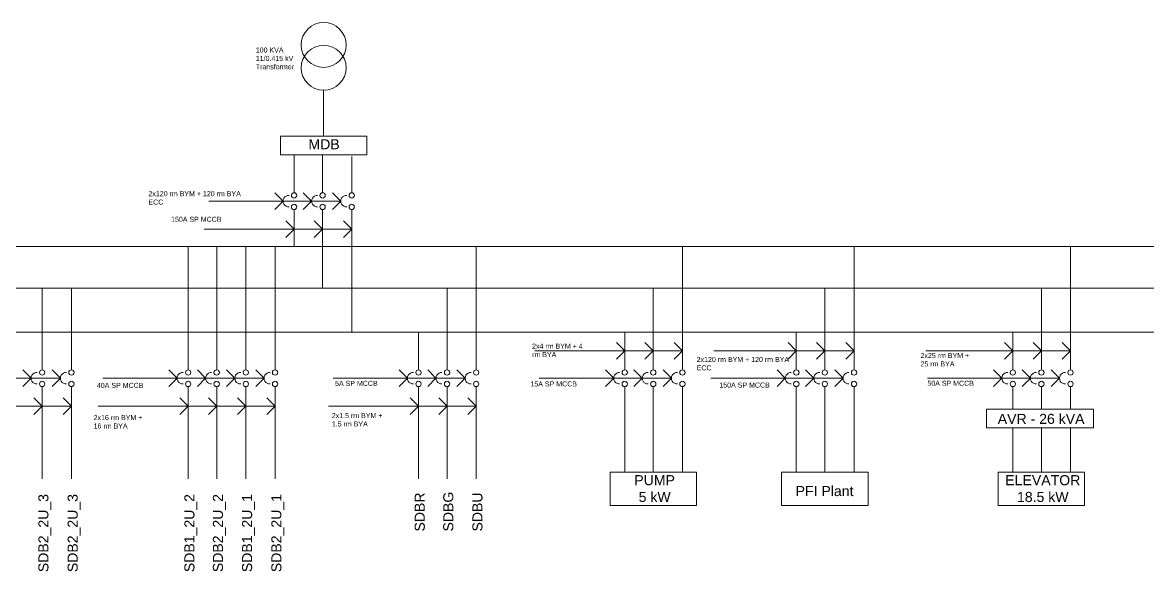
# Model space of a CAD drawing. Header units: inches. Extents: x 854 to 9021, y 140 to 10575.
# Drawn here: x 4422 to 7104, y 9265 to 10575 of the extents above; entities that cross this region are included whole.
import ezdxf

# ---------------------------------------------------------------- set-up
doc = ezdxf.new("R2010")
doc.units = ezdxf.units.IN
doc.header["$MEASUREMENT"] = 0
doc.layers.add('6.Circuits', color=250, linetype='Continuous', lineweight=15)
doc.styles.add('Text 1', font='arial.ttf', dxfattribs={"height": 6})

msp = doc.modelspace()

# ---------------------------------------------------------------- linework, layer by layer
at = {"layer": '6.Circuits', "linetype": 'ByBlock'}
for p, q in [((5140.09223, 10302.98835), (5140.09223, 10411.98835)), ((5069.59223, 10081.48835), (4855.09223, 10081.48835)), ((5069.59223, 10081.48835), (5207.09223, 10081.48835)), ((4817.09223, 9835.98835), (4817.09223, 10039.98835)), ((4885.09223, 9835.98835), (4885.09223, 10039.98835)), ((4954.59223, 9832.42033), (4954.59223, 10039.98835)), ((5024.35175, 9832.42033), (5024.35175, 10039.98835)), ((5503.59223, 9832.42033), (5503.59223, 10039.98835)), ((5995.09223, 9832.42033), (5995.09223, 10039.98835)), ((6404.18423, 9832.42033), (6404.18423, 10039.98835)), ((6920.22862, 9832.42033), (6920.22862, 10039.98835)), ((4469.09223, 9832.42033), (4469.09223, 9940.48835)), ((4538.85175, 9832.42033), (4538.85175, 9940.48835)), ((5434.09223, 9835.98835), (5434.09223, 9940.48835)), ((5925.59223, 9835.98835), (5925.59223, 9940.48835)), ((6334.68423, 9835.98835), (6334.68423, 9940.48835)), ((6850.72862, 9835.98835), (6850.72862, 9940.48835)), ((5857.59223, 9790.92033), (5643.09223, 9790.92033)), ((5857.59223, 9790.92033), (5995.09223, 9790.92033)), ((6266.68423, 9790.92033), (6404.18423, 9790.92033)), ((6782.72862, 9790.92033), (6920.22862, 9790.92033)), ((4331.59223, 9658.98835), (4538.85175, 9658.98835)), ((4817.09223, 9658.98835), (4602.59223, 9658.98835)), ((4817.09223, 9658.98835), (5024.35175, 9658.98835)), ((5366.09223, 9658.98835), (5151.59223, 9658.98835)), ((5366.09223, 9658.98835), (5503.59223, 9658.98835))]:
    msp.add_line(p, q, dxfattribs=at)
at = {"layer": '6.Circuits'}
for p, q in [((5069.59223, 10175.48835), (5069.59223, 10258.48835)), ((5137.59223, 10175.48835), (5137.59223, 10258.48835)), ((5207.09223, 10171.92033), (5207.09223, 10254.92033)), ((5043.3327, 10148.23835), (5023.58746, 10167.98359)), ((5069.59223, 10168.35231), (5069.59223, 10175.48835)), ((5111.3327, 10148.23835), (5091.58746, 10167.98359)), ((5137.59223, 10168.35231), (5137.59223, 10175.48835)), ((5180.8327, 10148.23835), (5161.08746, 10167.98359)), ((5207.09223, 10168.35231), (5207.09223, 10175.48835)), ((5043.3327, 10148.23835), (4866.09223, 10148.23835)), ((5043.3327, 10148.23835), (5023.58746, 10128.49312)), ((5180.8327, 10148.23835), (5043.3327, 10148.23835)), ((5111.3327, 10148.23835), (5091.58746, 10128.49312)), ((5180.8327, 10148.23835), (5161.08746, 10128.49312)), ((5069.59223, 10128.12439), (5069.59223, 10122.98835)), ((5069.59223, 10039.98835), (5069.59223, 10122.98835)), ((5137.59223, 10128.12439), (5137.59223, 10122.98835)), ((5137.59223, 9940.48835), (5137.59223, 10122.98835)), ((5207.09223, 10128.12439), (5207.09223, 10122.98835)), ((5207.09223, 9835.98835), (5207.09223, 10122.98835)), ((5069.59223, 10081.48835), (5049.84699, 10101.23359)), ((5137.59223, 10081.48835), (5117.84699, 10101.23359)), ((5207.09223, 10081.48835), (5187.34699, 10101.23359)), ((5069.59223, 10081.48835), (5049.84699, 10061.74312)), ((5137.59223, 10081.48835), (5117.84699, 10061.74312)), ((5207.09223, 10081.48835), (5187.34699, 10061.74312)), ((4469.09223, 9749.42033), (4469.09223, 9832.42033)), ((4538.85175, 9749.42033), (4538.85175, 9832.42033)), ((4817.09223, 9752.98835), (4817.09223, 9835.98835)), ((4885.09223, 9752.98835), (4885.09223, 9835.98835)), ((4954.59223, 9749.42033), (4954.59223, 9832.42033)), ((5024.35175, 9749.42033), (5024.35175, 9832.42033)), ((5366.09223, 9752.98835), (5366.09223, 9835.98835)), ((5434.09223, 9752.98835), (5434.09223, 9835.98835)), ((5503.59223, 9749.42033), (5503.59223, 9832.42033)), ((5857.59223, 9752.98835), (5857.59223, 9835.98835)), ((5925.59223, 9752.98835), (5925.59223, 9835.98835)), ((5995.09223, 9749.42033), (5995.09223, 9832.42033)), ((6266.68423, 9752.98835), (6266.68423, 9835.98835)), ((6334.68423, 9752.98835), (6334.68423, 9835.98835)), ((6404.18423, 9749.42033), (6404.18423, 9832.42033)), ((6782.72862, 9752.98835), (6782.72862, 9835.98835)), ((6850.72862, 9752.98835), (6850.72862, 9835.98835)), ((6920.22862, 9749.42033), (6920.22862, 9832.42033)), ((5857.59223, 9790.92033), (5837.84699, 9810.66557)), ((5857.59223, 9790.92033), (5837.84699, 9771.1751)), ((5925.59223, 9790.92033), (5905.84699, 9810.66557)), ((5925.59223, 9790.92033), (5905.84699, 9771.1751)), ((5995.09223, 9790.92033), (5975.34699, 9810.66557)), ((5995.09223, 9790.92033), (5975.34699, 9771.1751)), ((6266.68423, 9790.92033), (6070.05683, 9790.92033)), ((6266.68423, 9790.92033), (6246.93899, 9810.66557)), ((6266.68423, 9790.92033), (6246.93899, 9771.1751)), ((6334.68423, 9790.92033), (6314.93899, 9810.66557)), ((6334.68423, 9790.92033), (6314.93899, 9771.1751)), ((6404.18423, 9790.92033), (6384.43899, 9810.66557)), ((6404.18423, 9790.92033), (6384.43899, 9771.1751)), ((6782.72862, 9790.92033), (6575.65624, 9790.92033)), ((6782.72862, 9790.92033), (6762.98338, 9810.66557)), ((6782.72862, 9790.92033), (6762.98338, 9771.1751)), ((6850.72862, 9790.92033), (6830.98338, 9810.66557)), ((6850.72862, 9790.92033), (6830.98338, 9771.1751)), ((6920.22862, 9790.92033), (6900.48338, 9810.66557)), ((6920.22862, 9790.92033), (6900.48338, 9771.1751)), ((4442.8327, 9725.73835), (4423.08746, 9745.48359)), ((4469.09223, 9745.85231), (4469.09223, 9752.98835)), ((4512.59223, 9725.73835), (4492.84699, 9745.48359)), ((4538.85175, 9745.85231), (4538.85175, 9752.98835)), ((4790.8327, 9725.73835), (4771.08746, 9745.48359)), ((4817.09223, 9745.85231), (4817.09223, 9752.98835)), ((4858.8327, 9725.73835), (4839.08746, 9745.48359)), ((4885.09223, 9745.85231), (4885.09223, 9752.98835)), ((4928.3327, 9725.73835), (4908.58746, 9745.48359)), ((4954.59223, 9745.85231), (4954.59223, 9752.98835)), ((4998.09223, 9725.73835), (4978.34699, 9745.48359)), ((5024.35175, 9745.85231), (5024.35175, 9752.98835)), ((5339.8327, 9725.73835), (5320.08746, 9745.48359)), ((5366.09223, 9745.85231), (5366.09223, 9752.98835)), ((5407.8327, 9725.73835), (5388.08746, 9745.48359)), ((5434.09223, 9745.85231), (5434.09223, 9752.98835)), ((5477.3327, 9725.73835), (5457.58746, 9745.48359)), ((5503.59223, 9745.85231), (5503.59223, 9752.98835)), ((5831.3327, 9725.73835), (5811.58746, 9745.48359)), ((5857.59223, 9745.85231), (5857.59223, 9752.98835)), ((5899.3327, 9725.73835), (5879.58746, 9745.48359)), ((5925.59223, 9745.85231), (5925.59223, 9752.98835)), ((5968.8327, 9725.73835), (5949.08746, 9745.48359)), ((5995.09223, 9745.85231), (5995.09223, 9752.98835)), ((6240.4247, 9725.73835), (6220.67946, 9745.48359)), ((6266.68423, 9745.85231), (6266.68423, 9752.98835)), ((6308.4247, 9725.73835), (6288.67946, 9745.48359)), ((6334.68423, 9745.85231), (6334.68423, 9752.98835)), ((6377.9247, 9725.73835), (6358.17946, 9745.48359)), ((6404.18423, 9745.85231), (6404.18423, 9752.98835)), ((6756.46909, 9725.73835), (6736.72385, 9745.48359)), ((6782.72862, 9745.85231), (6782.72862, 9752.98835)), ((6824.46909, 9725.73835), (6804.72385, 9745.48359)), ((6850.72862, 9745.85231), (6850.72862, 9752.98835)), ((6893.96909, 9725.73835), (6874.22385, 9745.48359)), ((6920.22862, 9745.85231), (6920.22862, 9752.98835)), ((4512.59223, 9725.73835), (4305.3327, 9725.73835)), ((4442.8327, 9725.73835), (4423.08746, 9705.99312)), ((4512.59223, 9725.73835), (4492.84699, 9705.99312)), ((4790.8327, 9725.73835), (4613.59223, 9725.73835)), ((4790.8327, 9725.73835), (4771.08746, 9705.99312)), ((4998.09223, 9725.73835), (4790.8327, 9725.73835)), ((4858.8327, 9725.73835), (4839.08746, 9705.99312)), ((4928.3327, 9725.73835), (4908.58746, 9705.99312)), ((4998.09223, 9725.73835), (4978.34699, 9705.99312)), ((5339.8327, 9725.73835), (5162.59223, 9725.73835)), ((5339.8327, 9725.73835), (5320.08746, 9705.99312)), ((5477.3327, 9725.73835), (5339.8327, 9725.73835)), ((5407.8327, 9725.73835), (5388.08746, 9705.99312)), ((5477.3327, 9725.73835), (5457.58746, 9705.99312)), ((5831.3327, 9725.73835), (5654.09223, 9725.73835)), ((5831.3327, 9725.73835), (5811.58746, 9705.99312)), ((5968.8327, 9725.73835), (5831.3327, 9725.73835)), ((5899.3327, 9725.73835), (5879.58746, 9705.99312)), ((5968.8327, 9725.73835), (5949.08746, 9705.99312)), ((6240.4247, 9725.73835), (6063.18423, 9725.73835)), ((6240.4247, 9725.73835), (6220.67946, 9705.99312)), ((6377.9247, 9725.73835), (6240.4247, 9725.73835)), ((6308.4247, 9725.73835), (6288.67946, 9705.99312)), ((6377.9247, 9725.73835), (6358.17946, 9705.99312)), ((6756.46909, 9725.73835), (6579.22862, 9725.73835)), ((6756.46909, 9725.73835), (6736.72385, 9705.99312)), ((6893.96909, 9725.73835), (6756.46909, 9725.73835)), ((6824.46909, 9725.73835), (6804.72385, 9705.99312)), ((6893.96909, 9725.73835), (6874.22385, 9705.99312)), ((4469.09223, 9705.62439), (4469.09223, 9700.48835)), ((4469.09223, 9485.48835), (4469.09223, 9700.48835)), ((4538.85175, 9705.62439), (4538.85175, 9700.48835)), ((4538.85175, 9485.48835), (4538.85175, 9700.48835)), ((4817.09223, 9705.62439), (4817.09223, 9700.48835)), ((4817.09223, 9485.48835), (4817.09223, 9700.48835)), ((4885.09223, 9705.62439), (4885.09223, 9700.48835)), ((4885.09223, 9485.48835), (4885.09223, 9700.48835)), ((4954.59223, 9705.62439), (4954.59223, 9700.48835)), ((4954.59223, 9485.48835), (4954.59223, 9700.48835)), ((5024.35175, 9705.62439), (5024.35175, 9700.48835)), ((5024.35175, 9485.48835), (5024.35175, 9700.48835)), ((5366.09223, 9705.62439), (5366.09223, 9700.48835)), ((5366.09223, 9485.48835), (5366.09223, 9700.48835)), ((5434.09223, 9705.62439), (5434.09223, 9700.48835)), ((5434.09223, 9485.48835), (5434.09223, 9700.48835)), ((5503.59223, 9705.62439), (5503.59223, 9700.48835)), ((5503.59223, 9485.48835), (5503.59223, 9700.48835)), ((5857.59223, 9705.62439), (5857.59223, 9700.48835)), ((5857.59223, 9651.98835), (5857.59223, 9700.48835)), ((5925.59223, 9705.62439), (5925.59223, 9700.48835)), ((5925.59223, 9651.98835), (5925.59223, 9700.48835)), ((5995.09223, 9705.62439), (5995.09223, 9700.48835)), ((5995.09223, 9651.98835), (5995.09223, 9700.48835)), ((6266.68423, 9705.62439), (6266.68423, 9700.48835)), ((6266.68423, 9651.98835), (6266.68423, 9700.48835)), ((6334.68423, 9705.62439), (6334.68423, 9700.48835)), ((6334.68423, 9651.98835), (6334.68423, 9700.48835)), ((6404.18423, 9705.62439), (6404.18423, 9700.48835)), ((6404.18423, 9651.98835), (6404.18423, 9700.48835)), ((6782.72862, 9705.62439), (6782.72862, 9700.48835)), ((6782.72862, 9651.98835), (6782.72862, 9700.48835)), ((6850.72862, 9705.62439), (6850.72862, 9700.48835)), ((6850.72862, 9651.98835), (6850.72862, 9700.48835)), ((6920.22862, 9705.62439), (6920.22862, 9700.48835)), ((6920.22862, 9651.98835), (6920.22862, 9700.48835)), ((4469.09223, 9658.98835), (4449.34699, 9678.73359)), ((4469.09223, 9658.98835), (4449.34699, 9639.24312)), ((4538.85175, 9658.98835), (4519.10651, 9678.73359)), ((4538.85175, 9658.98835), (4519.10651, 9639.24312)), ((4817.09223, 9658.98835), (4797.34699, 9678.73359)), ((4817.09223, 9658.98835), (4797.34699, 9639.24312)), ((4885.09223, 9658.98835), (4865.34699, 9678.73359)), ((4885.09223, 9658.98835), (4865.34699, 9639.24312)), ((4954.59223, 9658.98835), (4934.84699, 9678.73359)), ((4954.59223, 9658.98835), (4934.84699, 9639.24312)), ((5024.35175, 9658.98835), (5004.60651, 9678.73359)), ((5024.35175, 9658.98835), (5004.60651, 9639.24312)), ((5366.09223, 9658.98835), (5346.34699, 9678.73359)), ((5366.09223, 9658.98835), (5346.34699, 9639.24312)), ((5434.09223, 9658.98835), (5414.34699, 9678.73359)), ((5434.09223, 9658.98835), (5414.34699, 9639.24312)), ((5503.59223, 9658.98835), (5483.84699, 9678.73359)), ((5503.59223, 9658.98835), (5483.84699, 9639.24312)), ((5857.59223, 9501.48835), (5857.59223, 9651.98835)), ((5925.59223, 9501.48835), (5925.59223, 9651.98835)), ((5995.09223, 9501.48835), (5995.09223, 9651.98835)), ((6266.68423, 9501.48835), (6266.68423, 9651.98835)), ((6334.68423, 9501.48835), (6334.68423, 9651.98835)), ((6404.18423, 9501.48835), (6404.18423, 9651.98835)), ((6782.72862, 9501.48835), (6782.72862, 9607.48835)), ((6850.72862, 9501.48835), (6850.72862, 9607.48835)), ((6920.22862, 9501.48835), (6920.22862, 9607.48835))]:
    msp.add_line(p, q, dxfattribs=at)
at = {"layer": '6.Circuits', "color": 242, "linetype": 'ByBlock', "true_color": 0xcd2027}
for q in [(3061.09223, 10039.98835), (7764.17463, 10039.98835)]:
    msp.add_line((5069.59223, 10039.98835), q, dxfattribs=at)
at = {"layer": '6.Circuits', "color": 40, "linetype": 'ByBlock', "true_color": 0xf8d731}
for q in [(3065.09223, 9940.48835), (7764.17463, 9940.48835)]:
    msp.add_line((5069.59223, 9940.48835), q, dxfattribs=at)
at = {"layer": '6.Circuits', "color": 5, "linetype": 'ByBlock'}
for q in [(3061.09223, 9835.98835), (7764.17463, 9835.98835)]:
    msp.add_line((5069.59223, 9835.98835), q, dxfattribs=at)
at = {"layer": '6.Circuits'}
for points in [[(5037.09223, 10302.98835), (5243.09223, 10302.98835), (5243.09223, 10258.48835), (5037.09223, 10258.48835)], [(6720.22862, 9651.98835), (6975.22862, 9651.98835), (6975.22862, 9607.48835), (6720.22862, 9607.48835)], [(5822.59223, 9501.48835), (6028.59223, 9501.48835), (6028.59223, 9421.98835), (5822.59223, 9421.98835)], [(6231.68423, 9501.48835), (6437.68423, 9501.48835), (6437.68423, 9421.98835), (6231.68423, 9421.98835)], [(6747.72862, 9501.48835), (6953.72862, 9501.48835), (6953.72862, 9421.98835), (6747.72862, 9421.98835)]]:
    msp.add_lwpolyline(points, close=True, dxfattribs=at)
at = {"layer": '6.Circuits', "linetype": 'ByBlock'}
for centre in [(5140.09223, 10520.98835), (5140.09223, 10466.48835)]:
    msp.add_circle(centre, 53.60037, dxfattribs=at)
at = {"layer": '6.Circuits'}
for centre in [(5069.59223, 10161.98835), (5137.59223, 10161.98835), (5207.09223, 10161.98835), (5069.59223, 10134.48835), (5137.59223, 10134.48835), (5207.09223, 10134.48835), (4469.09223, 9739.48835), (4538.85175, 9739.48835), (4817.09223, 9739.48835), (4885.09223, 9739.48835), (4954.59223, 9739.48835), (5024.35175, 9739.48835), (5366.09223, 9739.48835), (5434.09223, 9739.48835), (5503.59223, 9739.48835), (5857.59223, 9739.48835), (5925.59223, 9739.48835), (5995.09223, 9739.48835), (6266.68423, 9739.48835), (6334.68423, 9739.48835), (6404.18423, 9739.48835), (6782.72862, 9739.48835), (6850.72862, 9739.48835), (6920.22862, 9739.48835), (4469.09223, 9711.98835), (4538.85175, 9711.98835), (4817.09223, 9711.98835), (4885.09223, 9711.98835), (4954.59223, 9711.98835), (5024.35175, 9711.98835), (5366.09223, 9711.98835), (5434.09223, 9711.98835), (5503.59223, 9711.98835), (5857.59223, 9711.98835), (5925.59223, 9711.98835), (5995.09223, 9711.98835), (6266.68423, 9711.98835), (6334.68423, 9711.98835), (6404.18423, 9711.98835), (6782.72862, 9711.98835), (6850.72862, 9711.98835), (6920.22862, 9711.98835)]:
    msp.add_circle(centre, 6.36396, dxfattribs=at)
for centre in [(5057.09223, 10148.23835), (5125.09223, 10148.23835), (5194.59223, 10148.23835), (4456.59223, 9725.73835), (4526.35175, 9725.73835), (4804.59223, 9725.73835), (4872.59223, 9725.73835), (4942.09223, 9725.73835), (5011.85175, 9725.73835), (5353.59223, 9725.73835), (5421.59223, 9725.73835), (5491.09223, 9725.73835), (5845.09223, 9725.73835), (5913.09223, 9725.73835), (5982.59223, 9725.73835), (6254.18423, 9725.73835), (6322.18423, 9725.73835), (6391.68423, 9725.73835), (6770.22862, 9725.73835), (6838.22862, 9725.73835), (6907.72862, 9725.73835)]:
    msp.add_arc(centre, 13.75953, 87.86789506, 272.13210494, dxfattribs=at)

# ---------------------------------------------------------------- texts
at = {"layer": '6.Circuits', "attachment_point": 1, "style": 'Text 1'}
for s, width, heights, insert, char_height in [('{\\fArial Baltic|b0|i0|c186|p34;100 KVA^J11/0.4}15{\\fArial Baltic|b0|i0|c186|p34; kV}\\PTransformer', 129.1791482, [101.60494], (4978.33644, 10514.88335), 12), ('{\\fArial Baltic|b0|i0|c186|p34;MDB}', 14.5, [0], (5103.84223, 10295.98835), 24), ('{\\fArial Baltic|b0|i0|c186|p34;2x}120{\\fArial Baltic|b0|i0|c186|p34; rm BYM + }120{\\fArial Baltic|b0|i0|c186|p34; rm BYA ECC}', 234.9454297, [37.98024], (4722.42272, 10172.07759), 12), ('150{\\fArial Baltic|b0|i0|c186|p34;A SP MCCB}', 234.9454297, [37.98024], (4776.46521, 10110.98382), 12), ('{\\fArial Baltic|b0|i0|c186|p34;2x}4{\\fArial Baltic|b0|i0|c186|p34; rm BYM + }4 {\\fArial Baltic|b0|i0|c186|p34;rm BYA}', 123.7362579, [33.83899], (5636.86378, 9808.21557), 12), ('{\\fArial Baltic|b0|i0|c186|p34;2x}120{\\fArial Baltic|b0|i0|c186|p34; rm BYM + }120{\\fArial Baltic|b0|i0|c186|p34; rm BYA ECC}', 234.9454297, [37.98024], (6029.14608, 9776.49019), 12), ('{\\fArial Baltic|b0|i0|c186|p34;2x}25{\\fArial Baltic|b0|i0|c186|p34; rm BYM + }25 {\\fArial Baltic|b0|i0|c186|p34;rm BYA}', 123.7362579, [33.83899], (6562.64258, 9785.90607), 12), ('4{\\fArial Baltic|b0|i0|c186|p34;0A SP MCCB}', 234.9454297, [37.98024], (4599.62331, 9714.69635), 12), ('{\\fArial Baltic|b0|i0|c186|p34;5A SP M}C{\\fArial Baltic|b0|i0|c186|p34;CB}', 234.9454297, [37.98024], (5167.24793, 9719.49681), 12), ('15{\\fArial Baltic|b0|i0|c186|p34;A SP MCCB}', 234.9454297, [37.98024], (5632.96388, 9718.13345), 12), ('150{\\fArial Baltic|b0|i0|c186|p34;A SP MCCB}', 234.9454297, [37.98024], (6083.18857, 9715.39642), 12), ('5{\\fArial Baltic|b0|i0|c186|p34;0A SP MCCB}', 234.9454297, [37.98024], (6579.06342, 9719.73584), 12), ('{\\fArial Baltic|b0|i0|c186|p34;2x}16{\\fArial Baltic|b0|i0|c186|p34; rm BYM + }16{\\fArial Baltic|b0|i0|c186|p34; rm BYA}', 123.7362579, [33.83899], (4591.8612, 9637.76259), 12), ('{\\fArial Baltic|b0|i0|c186|p34;2x1.5 rm BYM + 1.5 rm BYA}', 123.7362579, [33.83899], (5159.48582, 9642.56305), 12), ('AVR - 26 kVA', 257.8852602, [94.65415], (6746.72862, 9640.73835), 24), ('\\pxqc;PUMP\\P5 kW', 147.3125665, [95.98126], (5855.34223, 9494.48835), 24), ('\\pxqc;ELEVATOR\\P18.5 kW', 147.3125665, [95.98126], (6780.47862, 9494.48835), 24), ('\\pxqc;PFI Plant', 147.3125665, [95.98126], (6260.27758, 9468.52781), 24)]:
    msp.add_mtext_dynamic_manual_height_columns(s, width=width, gutter_width=30, heights=heights, dxfattribs=dict(at, insert=insert, char_height=char_height))
at = {"layer": '6.Circuits', "char_height": 24, "attachment_point": 1, "rotation": 90, "style": 'Text 1'}
for s, insert in [('{\\fArial Baltic|b0|i0|c186|p34;SDB2_2U_3}', (4460.09223, 9262.98835)), ('{\\fArial Baltic|b0|i0|c186|p34;SDB2_2U_3}', (4529.85175, 9262.98835)), ('{\\fArial Baltic|b0|i0|c186|p34;SDB1_2U_2}', (4808.09223, 9262.98835)), ('S{\\fArial Baltic|b0|i0|c186|p34;DB2_2U_2}', (4876.09223, 9262.98835)), ('{\\fArial Baltic|b0|i0|c186|p34;SDB1_2U_1}', (4945.59223, 9262.98835)), ('{\\fArial Baltic|b0|i0|c186|p34;SDB2_2U_1}', (5015.35175, 9262.98835)), ('{\\fArial Baltic|b0|i0|c186|p34;SDBR}', (5357.09223, 9359.98835)), ('{\\fArial Baltic|b0|i0|c186|p34;SDBG}', (5425.09223, 9359.98835)), ('{\\fArial Baltic|b0|i0|c186|p34;SDBU}', (5494.59223, 9359.98835))]:
    msp.add_mtext_dynamic_manual_height_columns(s, width=14.5, gutter_width=30, heights=[0], dxfattribs=dict(at, insert=insert))

doc.saveas('drawing.dxf')
